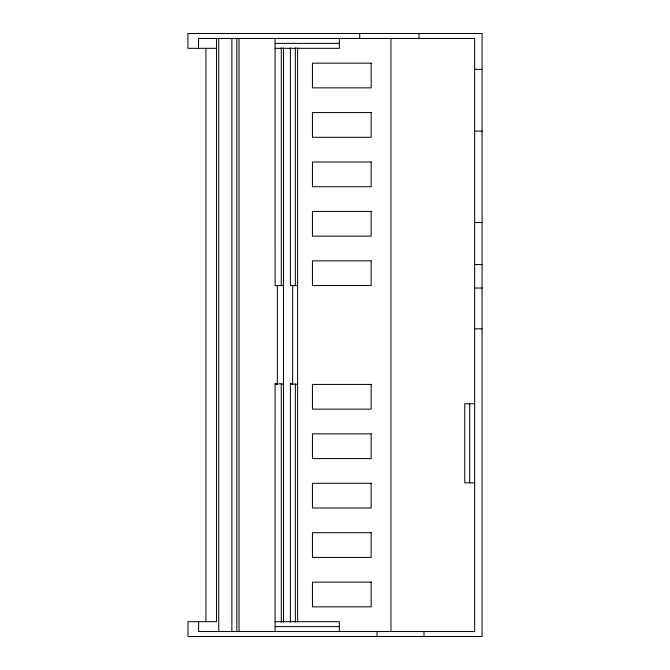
<?xml version="1.0" encoding="UTF-8"?>
<svg xmlns="http://www.w3.org/2000/svg" width="670" height="670" viewBox="0 0 670 670"><rect width="100%" height="100%" fill="white"/><g stroke="black" fill="none" stroke-linecap="round" stroke-linejoin="round"><path stroke-width="1" d="M275.077 43.383L339.33 43.383M216.544 48.324L187.935 48.324L187.935 33.5L482.065 33.5L482.065 636.5L187.985 636.5L187.985 621.676L216.544 621.676L216.544 38.441M275.077 48.324L339.33 48.324L339.33 38.441M474.653 69.337L482.065 69.337M474.653 131.119L482.065 131.119M474.653 222.557L482.065 222.557M474.653 264.566L482.065 264.566M283.494 285.571L275.102 285.571L275.077 38.441M297.622 285.571L290.386 285.571L290.386 47.83M474.653 288.041L482.065 288.041M474.653 328.819L482.065 328.819M275.077 631.559L275.102 383.843L281.274 383.843L283.494 384.429M290.386 622.154L290.386 383.843L297.622 384.429M474.653 403.742L464.771 403.742L464.771 482.827L474.653 482.827M275.077 621.676L339.33 621.676L339.33 631.559M275.077 626.618L339.33 626.618M290.386 383.843L291.894 384.228M275.102 383.843L276.576 384.228M469.712 403.742L469.712 482.827M423.993 631.559L423.993 636.5M419.052 33.5L419.052 38.441M390.928 38.441L390.928 631.559M377.034 631.559L377.034 636.5M359.74 33.5L359.74 38.441M297.622 47.83L297.622 622.17M295.353 47.83L295.353 285.571M295.353 383.843L295.353 622.154M292.648 285.571L292.648 384.429M283.494 47.83L283.494 622.17M281.274 47.83L281.274 285.571M281.274 383.843L281.274 622.154M277.321 285.571L277.321 384.429M239.031 38.441L239.031 631.559M236.82 38.441L236.82 631.559M231.879 38.441L231.879 631.559M218.747 38.441L218.747 631.559M205.924 48.324L205.924 621.676M198.613 621.676L198.613 631.559L474.653 631.559L474.653 38.441L198.555 38.441L198.555 48.324M371.155 63.156L312.446 63.156L312.446 87.871L371.155 87.871L371.155 63.156M371.155 112.585L312.446 112.585L312.446 137.291L371.155 137.291L371.155 112.585M371.155 162.006L312.446 162.006L312.446 186.721L371.155 186.721L371.155 162.006M371.155 211.435L312.446 211.435L312.446 236.15L371.155 236.15L371.155 211.435M371.155 260.865L312.446 260.865L312.446 285.571L371.155 285.571L371.155 260.865M371.155 384.429L312.446 384.429L312.446 409.135L371.155 409.135L371.155 384.429M371.155 433.85L312.446 433.85L312.446 458.565L371.155 458.565L371.155 433.85M371.155 483.279L312.446 483.279L312.446 507.994L371.155 507.994L371.155 483.279M371.155 532.709L312.446 532.709L312.446 557.415L371.155 557.415L371.155 532.709M371.155 582.13L312.446 582.13L312.446 606.844L371.155 606.844L371.155 582.13"/></g></svg>
